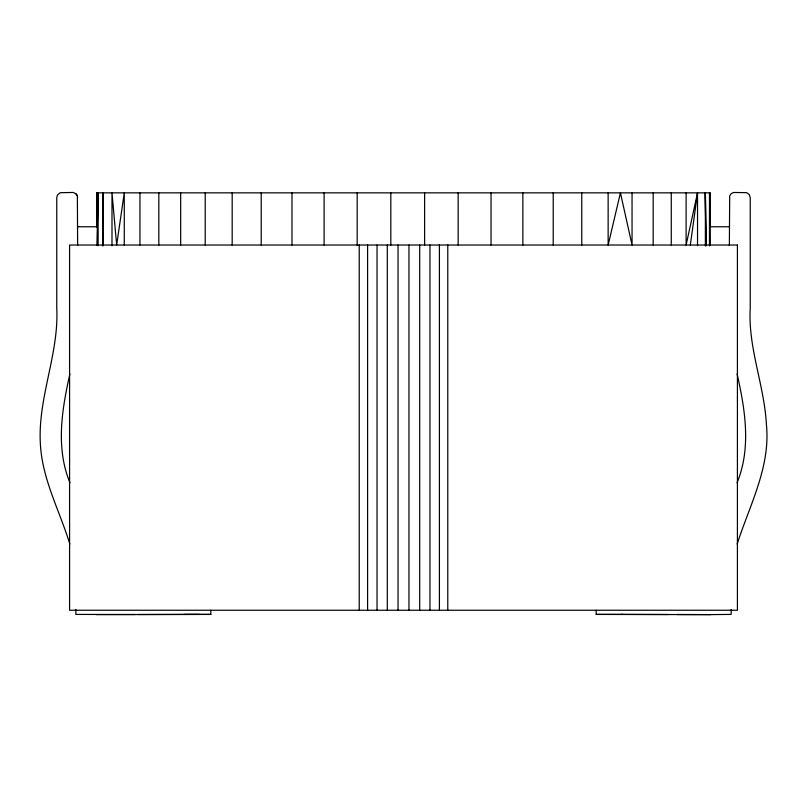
<?xml version="1.0" encoding="UTF-8"?>
<svg xmlns="http://www.w3.org/2000/svg" width="807" height="807" viewBox="0 0 807 807"><rect width="100%" height="100%" fill="white"/><g stroke="black" fill="none" stroke-linecap="round" stroke-linejoin="round"><path stroke-width="1.21" d="M709.524 245.721L709.555 192.853L710.11 245.177M709.555 245.681L709.555 192.853M710.019 226.878L710.019 192.853L96.749 192.853L96.749 226.767L98.141 192.853L98.141 245.732M103.246 192.853L102.56 245.711L103.246 192.853L103.246 245.732M96.89 245.177L98.141 192.853M77.633 226.767L96.89 226.767L97.213 221.743M690.338 245.025L697.53 192.853L697.53 245.732M69.906 373.923C61.857 409.512 55.582 447.946 69.967 482.848M697.53 192.853L686.111 245.025L686.111 192.853M737.144 544.13C749.632 505.111 770.735 466.819 766.398 424.512C764.36 385.302 747.918 347.756 750.238 308.284L750.238 197.614L749.239 194.548L746.636 192.651L733.684 192.48L731.233 193.619L729.679 195.829L729.367 245.499M737.033 482.848C751.418 447.946 745.143 409.512 737.094 373.923M596.191 610.243L596.191 614.409L710.745 614.601L731.152 614.409L731.152 609.547M75.848 609.547L75.848 614.409L135.243 614.531M137.795 614.51L199.379 614.409M96.255 614.601L210.809 614.409L210.809 610.243M729.367 226.767L710.11 226.767L710.019 192.853M184.369 614.409L210.809 614.409M596.191 614.409L622.631 614.409M620.946 614.409L668.337 614.51M677.073 614.531L710.745 614.601M77.633 245.499L77.381 196L76.1 193.932L73.235 192.459L60.192 192.712L57.458 195.012L56.762 197.614L56.762 308.284C59.012 354.051 37.758 397.579 40.35 443.517C42.045 479.025 59.668 510.74 69.856 544.13M76.1 193.932L77.069 195.244M77.573 196.797L77.633 197.614M705.863 245.661L705.379 192.853L705.379 245.732M96.749 192.853L96.89 226.767M671.273 192.853L671.273 245.025M653.176 192.853L653.176 245.025M632.052 192.853L632.052 245.025L620.432 192.853L608.145 245.025L608.145 192.853M581.766 192.853L581.766 245.025M553.219 192.853L553.219 245.025M522.855 192.853L522.855 245.025M491.039 192.853L491.039 245.025M458.164 192.853L458.164 245.025M447.774 245.025L447.774 610.243M439.412 245.025L439.412 610.243M429.96 245.025L429.96 610.243M424.623 192.853L424.623 245.025M419.701 245.025L419.701 610.243M408.957 245.025L408.957 610.243M398.043 245.025L398.043 610.243M390.82 192.853L390.82 245.025M387.299 245.025L387.299 610.243M377.04 245.025L377.04 610.243M367.589 245.025L367.589 610.243M359.226 245.025L359.226 610.243M357.178 192.853L357.178 245.025M324.101 192.853L324.101 245.025M291.983 192.853L291.983 245.025M261.216 192.853L261.216 245.025M232.184 192.853L232.184 245.025M205.23 192.853L205.23 245.025M180.677 192.853L180.677 245.025M158.828 192.853L158.828 245.025M139.954 192.853L139.954 245.025M124.278 245.025L124.278 192.853L116.662 245.025L111.991 192.853L111.991 245.732M737.416 245.025L69.584 245.025L69.584 610.243L737.416 610.243L737.416 245.025M705.923 245.721L705.379 192.853L705.843 245.711"/></g></svg>
